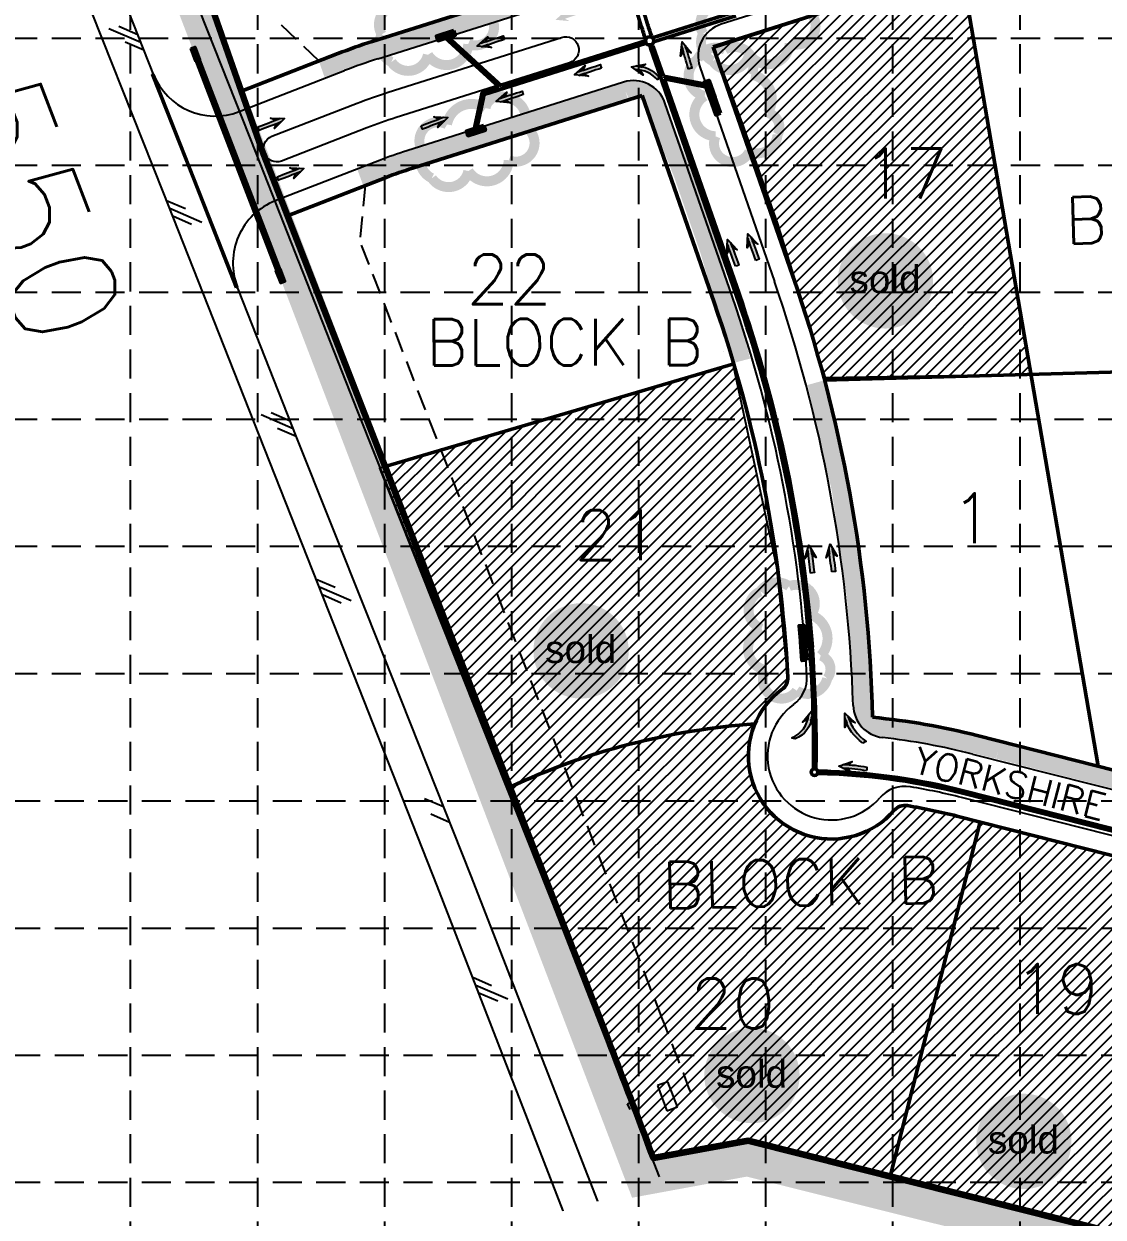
# Model space of a CAD drawing. Header units: feet. Extents: x 3975 to 8879, y 4296 to 7363.
# Drawn here: x 5063 to 5712, y 4661 to 5379 of the extents above; entities that cross this region are included whole.
import ezdxf
from ezdxf.enums import TextEntityAlignment as Align

# ---------------------------------------------------------------- set-up
doc = ezdxf.new("R2010")
doc.units = ezdxf.units.FT
doc.header["$LTSCALE"] = 100
doc.header["$MEASUREMENT"] = 0
for name, pattern in [('BORDER2', [0.875, 0.25, -0.125, 0.25, -0.125, 0, -0.125]), ('DASHED', [0.75, 0.5, -0.25]), ('HIDDEN', [0.375, 0.25, -0.125]), ('HIDDEN2', [0.1875, 0.125, -0.0625]), ('PHANTOM', [2.5, 1.25, -0.25, 0.25, -0.25, 0.25, -0.25]), ('PHANTOM2', [1.25, 0.625, -0.125, 0.125, -0.125, 0.125, -0.125])]:
    doc.linetypes.add(name, pattern=pattern)
for name, color, linetype in [('BASE', 7, 'Continuous'), ('E-Paving-BOC', 7, 'Continuous'), ('E-Storm-Flow Arrows-Phase 2', 7, 'Continuous'), ('E-Survey-Utilities-Electric', 7, 'DASHED'), ('E-Survey-Utilities-Telephone', 7, 'DASHED'), ('EROSION BLANKET', 84, 'Continuous'), ('grid', 254, 'HIDDEN'), ('LIMITS OF DISTURBANCE', 1, 'DASHED'), ('P-Paving-BOC', 7, 'Continuous'), ('P-Storm-Drainage Area-Paving Flow Arrows', 7, 'Continuous'), ('P-Survey-Block No', 7, 'Continuous'), ('P-Survey-Easement Landscape', 7, 'HIDDEN2'), ('P-Survey-Lot No', 150, 'Continuous'), ('SILT FENCE', 200, 'Continuous'), ('SODDED LOT', 2, 'Continuous'), ('street_names', 150, 'Continuous')]:
    doc.layers.add(name, color=color, linetype=linetype)
for name, color, linetype, lineweight in [('P-Storm-Headwalls', 7, 'Continuous', 40), ('P-Storm-Inlet', 7, 'Continuous', 50), ('P-Storm-MH', 7, 'Continuous', 50), ('P-Storm-Pipe', 7, 'Continuous', 50), ('P-Survey-Boundary', 150, 'PHANTOM', 90), ('P-Survey-Lot Lines', 150, 'BORDER2', 50), ('P-Survey-ROW', 150, 'PHANTOM2', 50)]:
    doc.layers.add(name, color=color, linetype=linetype, lineweight=lineweight)
doc.styles.add('L100', font='simplex', dxfattribs={"height": 4})
doc.styles.add('L140', font='simplex', dxfattribs={"height": 5.600000000000001})
doc.styles.add('ryland', font='ARIAL.TTF', dxfattribs={"height": 25})
pattern_1 = [(45, (0, 0), (-3.535533905932737, 3.535533905932738), [])]

# ---------------------------------------------------------------- blocks, each defined once
blk = doc.blocks.new('Sold')
h = blk.add_hatch(color=7)
h.paths.add_polyline_path([(38.78496247210744, 18.77409050585028, 1), (0.5207856342430404, 18.77409050585028, 1)])
h.paths.add_polyline_path([(2.416219880599712, 10.89449421479345), (36.58703529336928, 10.89449421479345), (36.58703529336928, 27.85845966292506), (2.416219880599712, 27.85845966292506)], flags=24)
at = {"layer": 'BASE', "color": 7, "style": 'ryland'}
blk.add_text('sold', height=11.12714691139804, dxfattribs=at).set_placement((19.50162758698563, 13.90398517682713), align=Align.CENTER)

msp = doc.modelspace()

# ---------------------------------------------------------------- hatches: boundary and pattern name
at = {"layer": 'P-Storm-Drainage Area-Paving Flow Arrows'}
h = msp.add_hatch(color=256, dxfattribs=at)
edge = h.paths.add_edge_path()
edge.add_arc((9369.903448529716, -6845.29747291775), 12859.45816224301, 107.9865031860047, 108.0494553423606)
edge.add_arc((-4918.540226067945, 37327.09907694514), 33566.44135350219, 287.8770945100087, 287.8822023860647)
edge.add_line((5388.405228445891, 5382.258170536186), (5391.238925920094, 5380.810704258613))
edge.add_line((5391.238925920094, 5380.810704258613), (5382.707215957021, 5381.595672478347))
edge.add_line((5382.707215957021, 5381.595672478347), (5389.15957912515, 5387.232449886275))
edge.add_line((5389.15957912515, 5387.232449886275), (5387.712112847581, 5384.398752412071))
edge.add_arc((-4919.23334168666, 37329.23965884143), 33566.44135352787, 287.87709451003116, 287.8822023860872, ccw=False)
edge.add_arc((2973.406867514685, 12820.10498658499), 7817.83329196739, 287.9662046445575, 288.0697538838547)
edge.add_line((5398.300295206724, 5387.850332354576), (5398.646853005876, 5386.780041416628))
edge.add_line((5398.646853005876, 5386.780041416628), (5398.993410805032, 5385.709750478685))
h = msp.add_hatch(color=256, dxfattribs=at)
edge = h.paths.add_edge_path()
edge.add_arc((9322.80828632829, -6861.251504555955), 12859.45816224301, 107.9865031860047, 108.0494553423606)
edge.add_arc((-4965.63538826937, 37311.14504530693), 33566.44135350219, 287.8770945100087, 287.8822023860647)
edge.add_line((5341.310066244466, 5366.304138897982), (5344.143763718668, 5364.856672620408))
edge.add_line((5344.143763718668, 5364.856672620408), (5335.612053755595, 5365.641640840143))
edge.add_line((5335.612053755595, 5365.641640840143), (5342.064416923725, 5371.278418248071))
edge.add_line((5342.064416923725, 5371.278418248071), (5340.616950646156, 5368.444720773867))
edge.add_arc((-4966.328503888085, 37313.28562720322), 33566.44135352787, 287.87709451003116, 287.8822023860872, ccw=False)
edge.add_arc((2926.311705313259, 12804.15095494678), 7817.83329196739, 287.9662046445575, 288.0697538838547)
edge.add_line((5351.205133005298, 5371.896300716371), (5351.551690804451, 5370.826009778423))
edge.add_line((5351.551690804451, 5370.826009778423), (5351.898248603607, 5369.755718840481))
h = msp.add_hatch(color=256, dxfattribs=at)
edge = h.paths.add_edge_path()
edge.add_arc((-6859.206862597243, 1672.894114310592), 12859.45816224482, 16.62435784493655, 16.68731000129255)
edge.add_arc((37640.36750527621, 14907.24792102385), 33566.44135352922, 196.5149491689378, 196.5200570449938)
edge.add_line((5459.54034871433, 5362.597657163697), (5458.025929716707, 5359.799169161287))
edge.add_line((5458.025929716707, 5359.799169161287), (5459.01348920835, 5368.309808164935))
edge.add_line((5459.01348920835, 5368.309808164935), (5464.495290216759, 5361.725272668473))
edge.add_line((5464.495290216759, 5361.725272668473), (5461.696802214346, 5363.239691666091))
edge.add_arc((37642.52395875582, 14907.88995555685), 33566.44135351836, 196.5149491689978, 196.5200570450538, ccw=False)
edge.add_arc((12952.69390299828, 7600.103445809365), 7817.833291966969, 196.6040593034931, 196.7076085427904)
edge.add_line((5464.895707887119, 5352.572451523174), (5463.817481137105, 5352.251434271979))
edge.add_line((5463.817481137105, 5352.251434271979), (5462.739254387099, 5351.930417020783))
h = msp.add_hatch(color=256, dxfattribs=at)
edge = h.paths.add_edge_path()
edge.add_arc((9381.34126264447, -6878.51639936187), 12859.45816224301, 107.9865031860047, 108.0494553423606)
edge.add_arc((-4907.102411953191, 37293.88015050102), 33566.44135350219, 287.8770945100087, 287.8822023860647)
edge.add_line((5399.843042560645, 5349.039244092067), (5402.676740034847, 5347.591777814493))
edge.add_line((5402.676740034847, 5347.591777814493), (5394.145030071774, 5348.376746034228))
edge.add_line((5394.145030071774, 5348.376746034228), (5400.597393239904, 5354.013523442156))
edge.add_line((5400.597393239904, 5354.013523442156), (5399.149926962335, 5351.179825967952))
edge.add_arc((-4907.795527571906, 37296.02073239731), 33566.44135352787, 287.87709451003116, 287.8822023860872, ccw=False)
edge.add_arc((2984.844681629438, 12786.88606014087), 7817.833291967391, 287.9662046445575, 288.0697538838547)
edge.add_line((5409.738109321477, 5354.631405910456), (5410.08466712063, 5353.561114972508))
edge.add_line((5410.08466712063, 5353.561114972508), (5410.431224919786, 5352.490824034566))
h = msp.add_hatch(color=256, dxfattribs=at)
edge = h.paths.add_edge_path()
edge.add_arc((5430.749847342614, 5334.253531068931), 17.36245896536773, 38.99721110182058, 89.56613248424192)
edge.add_arc((12598.01904097751, 38143.96402132843), 33566.44135349883, 257.6712321197031, 257.6763399957591)
edge.add_line((5433.804763776434, 5350.976677565054), (5435.525478835582, 5348.300086508272))
edge.add_line((5435.525478835582, 5348.300086508272), (5428.547100130942, 5353.270849091074))
edge.add_line((5428.547100130942, 5353.270849091074), (5436.959292832031, 5354.896045682165))
edge.add_line((5436.959292832031, 5354.896045682165), (5434.282701775252, 5353.175330623014))
edge.add_arc((12598.49697894572, 38146.162674417), 33566.4413535222, 257.6712321197653, 257.6763399958214, ccw=False)
edge.add_arc((5431.20483786789, 5336.404541806125), 17.41028833661042, 39.071539899233926, 89.4918036868932, ccw=False)
edge.add_line((5444.721482046123, 5347.378076793673), (5444.48251304671, 5346.278750264691))
edge.add_line((5444.48251304671, 5346.278750264691), (5444.243544047302, 5345.17942373571))
h = msp.add_hatch(color=256, dxfattribs=at)
edge = h.paths.add_edge_path()
edge.add_arc((9334.246100443044, -6894.470431000074), 12859.45816224301, 107.9865031860047, 108.0494553423606)
edge.add_arc((-4954.197574154617, 37277.92611886282), 33566.44135350219, 287.8770945100087, 287.8822023860647)
edge.add_line((5352.747880359219, 5333.085212453862), (5355.581577833422, 5331.637746176289))
edge.add_line((5355.581577833422, 5331.637746176289), (5347.049867870349, 5332.422714396023))
edge.add_line((5347.049867870349, 5332.422714396023), (5353.502231038478, 5338.059491803951))
edge.add_line((5353.502231038478, 5338.059491803951), (5352.054764760909, 5335.225794329747))
edge.add_arc((-4954.890689773331, 37280.0667007591), 33566.44135352787, 287.87709451003116, 287.8822023860872, ccw=False)
edge.add_arc((2937.749519428013, 12770.93202850267), 7817.833291967391, 287.9662046445575, 288.0697538838547)
edge.add_line((5362.642947120052, 5338.677374272252), (5362.989504919205, 5337.607083334304))
edge.add_line((5362.989504919205, 5337.607083334304), (5363.33606271836, 5336.536792396361))
h = msp.add_hatch(color=256, dxfattribs=at)
edge = h.paths.add_edge_path()
edge.add_arc((594.5543578329571, 17322.23145974435), 12859.45816224478, 291.0029567633056, 291.0659089196616)
edge.add_arc((17187.67296420682, -26037.0657499149), 33566.4413535033, 110.8935480873014, 110.8986559633574)
edge.add_line((5213.983424610026, 5321.134835379001), (5211.077483698248, 5322.431179244365))
edge.add_line((5211.077483698248, 5322.431179244365), (5219.638679843052, 5322.096260492729))
edge.add_line((5219.638679843052, 5322.096260492729), (5213.491879267869, 5316.127752078653))
edge.add_line((5213.491879267869, 5316.127752078653), (5214.788223133229, 5319.033692990432))
edge.add_arc((17188.47776277083, -26039.16689231367), 33566.44135352739, 110.89354808736019, 110.89865596341619, ccw=False)
edge.add_arc((8017.035521100727, -1979.322772653328), 7817.833291968051, 110.9826582218668, 111.086207461164)
edge.add_line((5204.396342636735, 5315.02971627764), (5203.993943375136, 5316.080287471927))
edge.add_line((5203.993943375136, 5316.080287471927), (5203.591544113534, 5317.130858666213))
h = msp.add_hatch(color=256, dxfattribs=at)
edge = h.paths.add_edge_path()
edge.add_arc((692.8912604017696, 17322.96037411451), 12859.458162244, 291.0029567633069, 291.0659089196629)
edge.add_arc((17286.00986677563, -26036.33683555411), 33566.44135351283, 110.8935480872952, 110.8986559633512)
edge.add_line((5312.320327178837, 5321.863749749992), (5309.414386267061, 5323.160093615356))
edge.add_line((5309.414386267061, 5323.160093615356), (5317.975582411863, 5322.82517486372))
edge.add_line((5317.975582411863, 5322.82517486372), (5311.828781836679, 5316.856666449644))
edge.add_line((5311.828781836679, 5316.856666449644), (5313.125125702039, 5319.762607361424))
edge.add_arc((17286.81466533964, -26038.43797794268), 33566.44135352739, 110.89354808736019, 110.89865596341619, ccw=False)
edge.add_arc((8115.372423669539, -1978.593858281834), 7817.83329196758, 110.9826582218681, 111.0862074611654)
edge.add_line((5302.733245205547, 5315.758630648631), (5302.330845943947, 5316.809201842921))
edge.add_line((5302.330845943947, 5316.809201842921), (5301.928446682346, 5317.859773037205))
h = msp.add_hatch(color=256, dxfattribs=at)
edge = h.paths.add_edge_path()
edge.add_arc((606.1576688250834, 17292.21718348422), 12859.458162244, 291.0029567633069, 291.0659089196629)
edge.add_arc((17199.27627519894, -26067.08002618441), 33566.44135351283, 110.8935480872952, 110.8986559633512)
edge.add_line((5225.586735602151, 5291.120559119694), (5222.680794690375, 5292.416902985058))
edge.add_line((5222.680794690375, 5292.416902985058), (5231.241990835177, 5292.081984233422))
edge.add_line((5231.241990835177, 5292.081984233422), (5225.095190259993, 5286.113475819346))
edge.add_line((5225.095190259993, 5286.113475819346), (5226.391534125353, 5289.019416731126))
edge.add_arc((17200.08107376295, -26069.18116857298), 33566.44135352739, 110.89354808736019, 110.89865596341619, ccw=False)
edge.add_arc((8028.638832092853, -2009.337048912133), 7817.833291967581, 110.9826582218681, 111.0862074611654)
edge.add_line((5215.999653628861, 5285.015440018333), (5215.597254367261, 5286.066011212622))
edge.add_line((5215.597254367261, 5286.066011212622), (5215.19485510566, 5287.116582406907))
h = msp.add_hatch(color=256, dxfattribs=at)
edge = h.paths.add_edge_path()
edge.add_arc((-6576.179358792506, 826.260302388187), 12859.45816224368, 20.0580103026884, 20.12096245904439)
edge.add_arc((37050.86950830088, 16702.05466830984), 33566.44135350471, 199.9486016266878, 199.9537095027438)
edge.add_line((5499.467295467679, 5247.142903381444), (5498.123204055464, 5244.258736556238))
edge.add_line((5498.123204055464, 5244.258736556238), (5498.599265760798, 5252.813245031462))
edge.add_line((5498.599265760798, 5252.813245031462), (5504.465591411596, 5246.568849675726))
edge.add_line((5504.465591411596, 5246.568849675726), (5501.581424586387, 5247.912941087936))
edge.add_arc((37052.98363743998, 16702.82470603674), 33566.44135353084, 199.9486016267086, 199.9537095027646, ccw=False)
edge.add_arc((12845.15909959436, 7929.416987268455), 7817.833291967266, 200.0377117612382, 200.1412610005355)
edge.add_line((5505.413477209442, 5237.456441555871), (5504.356412650083, 5237.071422702626))
edge.add_line((5504.356412650083, 5237.071422702626), (5503.29934809073, 5236.68640384938))
h = msp.add_hatch(color=256, dxfattribs=at)
edge = h.paths.add_edge_path()
edge.add_arc((-6588.451038702689, 822.7516758931065), 12859.45816224368, 20.0580103026884, 20.12096245904439)
edge.add_arc((37038.59782839069, 16698.54604181476), 33566.4413535047, 199.9486016266878, 199.9537095027438)
edge.add_line((5487.195615557495, 5243.634276886363), (5485.851524145281, 5240.750110061157))
edge.add_line((5485.851524145281, 5240.750110061157), (5486.327585850614, 5249.304618536382))
edge.add_line((5486.327585850614, 5249.304618536382), (5492.193911501412, 5243.060223180645))
edge.add_line((5492.193911501412, 5243.060223180645), (5489.309744676203, 5244.404314592855))
edge.add_arc((37040.7119575298, 16699.31607954166), 33566.44135353084, 199.9486016267086, 199.9537095027646, ccw=False)
edge.add_arc((12832.88741968418, 7925.908360773375), 7817.833291967266, 200.0377117612382, 200.1412610005355)
edge.add_line((5493.141797299259, 5233.94781506079), (5492.0847327399, 5233.562796207546))
edge.add_line((5492.0847327399, 5233.562796207546), (5491.027668180546, 5233.177777354299))
h = msp.add_hatch(color=256, dxfattribs=at)
edge = h.paths.add_edge_path()
edge.add_arc((-7211.989192241314, 3361.595054440516), 12859.45816224317, 7.537549420685258, 7.600501577041254)
edge.add_arc((38819.23524895058, 9402.010275753342), 33566.44135351023, 187.4281407446982, 187.4332486207542)
edge.add_line((5534.877688922867, 5059.484863637998), (5532.940308351827, 5056.960669405582))
edge.add_line((5532.940308351827, 5056.960669405582), (5535.25956554701, 5065.208535557658))
edge.add_line((5535.25956554701, 5065.208535557658), (5539.632670557013, 5057.84088989765))
edge.add_line((5539.632670557013, 5057.84088989765), (5537.108476324592, 5059.778270468685))
edge.add_arc((38821.46603637271, 9402.303682594233), 33566.44135353178, 187.4281407447109, 187.4332486207669, ccw=False)
edge.add_arc((13287.36453236216, 6085.511220319242), 7817.833291967152, 187.5172508792305, 187.6208001185277)
edge.add_line((5538.582551389322, 5048.739696626314), (5537.467157688456, 5048.592993210973))
edge.add_line((5537.467157688456, 5048.592993210973), (5536.351763987594, 5048.44628979563))
h = msp.add_hatch(color=256, dxfattribs=at)
edge = h.paths.add_edge_path()
edge.add_arc((-7199.248720440254, 3362.359885118886), 12859.45816224388, 7.537549420681112, 7.600501577037111)
edge.add_arc((38831.97572075247, 9402.775106420682), 33566.4413535089, 187.4281407446809, 187.4332486207369)
edge.add_line((5547.618160724754, 5060.249694315541), (5545.680780153714, 5057.725500083125))
edge.add_line((5545.680780153714, 5057.725500083125), (5548.000037348897, 5065.973366235201))
edge.add_line((5548.000037348897, 5065.973366235201), (5552.3731423589, 5058.605720575191))
edge.add_line((5552.3731423589, 5058.605720575191), (5549.848948126478, 5060.543101146228))
edge.add_arc((38834.2065081746, 9403.06851326157), 33566.44135353046, 187.4281407446936, 187.4332486207497, ccw=False)
edge.add_arc((13300.10500416455, 6086.276050996784), 7817.83329196765, 187.51725087923, 187.6208001185273)
edge.add_line((5551.323023191209, 5049.504527303856), (5550.207629490343, 5049.357823888516))
edge.add_line((5550.207629490343, 5049.357823888516), (5549.092235789481, 5049.211120473172))
h = msp.add_hatch(color=256, dxfattribs=at)
edge = h.paths.add_edge_path()
edge.add_arc((5518.952405102556, 4964.316322018593), 16.17132600119817, 291.5142268484778, 355.8590668286843)
edge.add_arc((37649.49307641691, -4802.636334872092), 33566.44135350802, 163.0858225475923, 163.0909304236483)
edge.add_line((5534.211030204166, 4960.28557563702), (5531.405443473727, 4958.784348439694))
edge.add_line((5531.405443473727, 4958.784348439694), (5536.918183102495, 4965.343003163444))
edge.add_line((5536.918183102495, 4965.343003163444), (5537.865664365376, 4956.827809140026))
edge.add_line((5537.865664365376, 4956.827809140026), (5536.364437168044, 4959.633395870464))
edge.add_arc((37651.64648340119, -4803.28851465905), 33566.44135353348, 163.0858225475691, 163.0909304236251, ccw=False)
edge.add_arc((5521.078158889105, 4963.684465454273), 16.20038483301416, 291.5788539444985, 355.7944397326938, ccw=False)
edge.add_line((5527.03635872446, 4948.619528565599), (5525.95965524252, 4948.94561844888))
edge.add_line((5525.95965524252, 4948.94561844888), (5524.88295176058, 4949.27170833216))
h = msp.add_hatch(color=256, dxfattribs=at)
edge = h.paths.add_edge_path()
edge.add_arc((5583.584351957503, 4969.01574134516), 27.81160308795576, 196.1073883000239, 235.3326259987486, ccw=False)
edge.add_arc((36398.02013760053, 18210.03953621344), 33566.44135352087, 203.2473866500719, 203.2524945261279)
edge.add_line((5558.045776063256, 4958.550317296186), (5556.86987495922, 4955.593586568925))
edge.add_line((5556.86987495922, 4955.593586568925), (5556.852896992049, 4964.16131449111))
edge.add_line((5556.852896992049, 4964.16131449111), (5563.068822706168, 4958.264831003765))
edge.add_line((5563.068822706168, 4958.264831003765), (5560.112091978903, 4959.440732107797))
edge.add_arc((36400.08645353658, 18210.92995102505), 33566.44135353962, 203.2473866500582, 203.2524945261142, ccw=False)
edge.add_arc((5585.574634050338, 4969.851480042982), 27.72340265592628, 196.0424217686102, 235.3975925301657)
edge.add_line((5569.831114411514, 4947.032000552762), (5568.797956453686, 4946.586793146957))
edge.add_line((5568.797956453686, 4946.586793146957), (5567.764798495866, 4946.141585741151))
h = msp.add_hatch(color=256, dxfattribs=at)
edge = h.paths.add_edge_path()
edge.add_arc((5555.146146505308, 4860.949494065027), 69.97531275122574, 77.70981173184573, 89.45159602073973)
edge.add_arc((7662.568133288549, 38431.18399114907), 33566.44135350596, 266.4015428018945, 266.4066506779505)
edge.add_line((5558.802433641679, 4930.733919256828), (5560.909475011715, 4928.349516466827))
edge.add_line((5560.909475011715, 4928.349516466827), (5553.25746879663, 4932.203482071793))
edge.add_line((5553.25746879663, 4932.203482071793), (5561.325517141661, 4935.086682706882))
edge.add_line((5561.325517141661, 4935.086682706882), (5558.941114351664, 4932.979641336841))
edge.add_arc((7662.706814008734, 38433.42971325969), 33566.44135353716, 266.4015428018804, 266.4066506779364, ccw=False)
edge.add_arc((5555.173998372629, 4862.210149709403), 70.96146728291394, 77.79168052853748, 89.36972722408262, ccw=False)
edge.add_line((5570.179986902033, 4931.566837542657), (5570.110646547039, 4930.443976502647))
edge.add_line((5570.110646547039, 4930.443976502647), (5570.041306192046, 4929.321115462639))
at = {"layer": 'SODDED LOT'}
h = msp.add_hatch(dxfattribs=at)
h.set_pattern_fill('ANSI31', color=256, scale=40, style=0)
h.set_pattern_definition(pattern_1)
h.paths.add_polyline_path([(5478.235577416801, 5364.654507561984), (5626.947164405066, 5412.598842405255), (5668.865065933811, 5168.038715198885), (5545.295199483016, 5166.036670853748), (5516.573562083011, 5258.797899330893), (5495.145016217222, 5319.845634876153)])
h = msp.add_hatch(dxfattribs=at)
h.set_pattern_fill('ANSI31', color=256, scale=40, style=0)
h.set_pattern_definition(pattern_1)
edge = h.paths.add_edge_path()
edge.add_line((5489.733562358457, 5174.264563642787), (5276.688881609665, 5111.684012784181))
edge.add_line((5276.688881609665, 5111.684012784181), (5441.651213273712, 4696.59770163961))
edge.add_line((5441.651213273712, 4696.59770163961), (5498.804720064227, 4706.797533434513))
edge.add_line((5498.804720064227, 4706.797533434513), (5734.431681309374, 4647.524334435597))
edge.add_line((5734.431681309374, 4647.524334435597), (5788.490233557086, 4860.541737050939))
edge.add_line((5788.490233557086, 4860.541737050939), (5641.922123584178, 4897.713838677047))
edge.add_line((5641.922123584178, 4897.713838677047), (5611.315623489141, 4905.009358752221))
edge.add_line((5611.315623489141, 4905.009358752221), (5594.420358649784, 4908.391520415841))
edge.add_line((5594.420358649784, 4908.391520415841), (5590.236040867285, 4908.135564321356))
edge.add_line((5590.236040867285, 4908.135564321356), (5587.588831918225, 4906.429216547032))
edge.add_line((5587.588831918225, 4906.429216547032), (5584.343849464442, 4902.675234301687))
edge.add_line((5584.343849464442, 4902.675234301687), (5579.220196353222, 4898.324037834879))
edge.add_arc((5548.980442396882, 4938.331053828222), 50.1498160318822, 127.353523735599, 307.08422235704006, ccw=False)
edge.add_arc((5513.373244898217, 4985.846340178779), 9.239323666158468, 304.0985945121157, 372.4383542432464)
edge.add_line((5522.395706060519, 4987.836389520578), (5516.068717517557, 5052.010673471576))
edge.add_line((5516.068717517557, 5052.010673471576), (5489.733562358457, 5174.264563642787))

# ---------------------------------------------------------------- linework, layer by layer
at = {"color": 30, "linetype": 'ByBlock'}
msp.add_lwpolyline([(5483.959719817542, 5181.758658060131), (5483.956113820046, 5181.763886997587)], dxfattribs=at)
at = {"layer": 'BASE', "color": 170, "const_width": 6}
for points in [[(5293.01834365407, 5388.603568716499, 0.5205670505517462), (5293.01834365407, 5388.603568716499, 0.7651954600696135), (5278.060899622347, 5372.830372107425, 0.4178788784126488), (5283.904661458511, 5356.243061698178, 0.6649002420699669), (5305.928352039975, 5360.57186759565, 0.744833174426672), (5330.185749013581, 5367.07166921877, 0.9756416855879776), (5339.398836092089, 5387.50396406176, 0.5205670505517462), (5329.175220264243, 5404.442199042539, 0.5205670505517462), (5316.221462335098, 5398.404129213804, 0.5402640007904789), (5293.01834365407, 5388.603568716499)], [(5486.562311969881, 5389.101449135635, 0.5205670505517462), (5486.562311969881, 5389.101449135635, 0.7651954600696135), (5471.604867938158, 5373.328252526561, 0.4178788784126488), (5477.448629774322, 5356.740942117314, 0.6649002420699669), (5499.472320355786, 5361.069748014786, 0.744833174426672), (5523.729717329392, 5367.569549637906, 0.9756416855879776), (5532.9428044079, 5388.001844480896, 0.5205670505517462), (5522.719188580054, 5404.940079461675, 0.5205670505517462), (5509.765430650909, 5398.90200963294, 0.5402640007904789), (5486.562311969881, 5389.101449135635)], [(5500.582421704185, 5348.654239236187, 0.5205670505517462), (5500.582421704185, 5348.654239236187, 0.7651954600696135), (5484.809225095111, 5363.61168326791, 0.4178788784126488), (5468.221914685864, 5357.767921431746, 0.6649002420699669), (5472.550720583336, 5335.744230850282, 0.744833174426672), (5479.050522206456, 5311.486833876676, 0.9756416855879776), (5499.482817049446, 5302.273746798168, 0.5205670505517462), (5516.421052030225, 5312.497362626014, 0.5205670505517462), (5510.38298220149, 5325.451120555159, 0.5402640007904789), (5500.582421704185, 5348.654239236187)], [(5317.37955468445, 5318.610808920407, 0.5205670505517462), (5317.37955468445, 5318.610808920407, 0.7651954600696135), (5302.422110652727, 5302.837612311333, 0.4178788784126488), (5308.265872488892, 5286.250301902086, 0.6649002420699669), (5330.289563070355, 5290.579107799557, 0.744833174426672), (5354.546960043961, 5297.078909422677, 0.9756416855879776), (5363.76004712247, 5317.511204265667, 0.5205670505517462), (5353.536431294623, 5334.449439246447, 0.5205670505517462), (5340.582673365479, 5328.411369417711, 0.5402640007904789), (5317.37955468445, 5318.610808920407)], [(5536.516748484992, 5023.279168405819, 0.5205670505517462), (5536.516748484992, 5023.279168405819, 0.7651954600696135), (5523.358393697349, 5040.581670031687, 0.4178788784126488), (5506.046463827932, 5037.485623648497, 0.6649002420699669), (5506.771787467029, 5015.052268728989, 0.744833174426672), (5509.280021977578, 4990.064722056394, 0.9756416855879776), (5527.96179807406, 4977.681229497834, 0.5205670505517462), (5546.325458477862, 4985.043437144551, 0.5205670505517462), (5542.452447457887, 4998.800541395908, 0.5402640007904789), (5536.516748484992, 5023.279168405819)]]:
    msp.add_lwpolyline(points, format="xyb", close=True, dxfattribs=at)
at = {"layer": 'E-Paving-BOC'}
for p, q in [((5113.856781865875, 5376.445782605334), (5133.084577603136, 5368.099846574961)), ((5119.897933305866, 5377.677811503591), (5131.249110949699, 5372.750767146771)), ((5123.568866612654, 5368.375970360188), (5134.920044256573, 5363.448926003151)), ((5159.965468346389, 5267.688725047069), (5148.60379230661, 5272.59151176149)), ((5169.694768259991, 5259.639676470269), (5150.449189256755, 5267.94452240304)), ((5163.656262246594, 5258.394746330383), (5152.2945862069, 5263.297533044589)), ((5211.620254207279, 5145.115063106884), (5222.969649552724, 5140.183914631256)), ((5205.578657676295, 5143.885218692393), (5224.803434372678, 5135.532330682183)), ((5215.287823847099, 5135.811895208954), (5226.637219192631, 5130.88074673311)), ((5250.069986942448, 5039.759527623752), (5238.718792568794, 5044.686533437785)), ((5259.782099090256, 5031.689748356081), (5240.554275014442, 5040.035619098338)), ((5253.740951833659, 5030.457698945072), (5242.389757460091, 5035.38470475889)), ((5303.940554712872, 4912.76679025278), (5315.299890234579, 4907.858583197123)), ((5307.626913836254, 4903.471051636971), (5318.986249358048, 4898.562844581096)), ((5344.246092895538, 4799.943396872405), (5332.897639015033, 4804.876711632488)), ((5353.95371785242, 4791.868220249132), (5334.730535906625, 4800.224777735069)), ((5347.911886678637, 4790.639529077784), (5336.563432798217, 4795.572843837649))]:
    msp.add_line(p, q, dxfattribs=at)
at = {"layer": 'E-Paving-BOC', "flags": 128}
msp.add_lwpolyline([(5445.421015745352, 4684.892157023244), (5368.947693265804, 4881.08342729401, 0.001466925181896147), (5368.861812116079, 4881.301858175445), (5306.327903189094, 5038.99101773749, 0.0004447221114000862), (5306.301613886387, 5039.057138695767), (5263.79163146846, 5145.698806043833), (5202.618383328324, 5300.871046573441), (5147.569315473367, 5440.360835037133, 0.001336736841476401), (5147.49027087103, 5440.559569888581), (5074.437164078783, 5622.810195897171), (5008.364394180998, 5788.890518436162), (4948.852258218983, 5939.371492158684), (4886.920619304085, 6096.236880618497)], format="xyb", dxfattribs=at)
for points in [[(5408.152180132387, 4670.365151411149), (5408.152180132387, 4670.365151411149), (5331.67885765284, 4866.556421681915), (5269.144948725856, 5024.24558124396), (5226.606828899115, 5130.957834840715), (5165.405711736606, 5286.200768014158), (5110.361950899754, 5425.677101809978), (5037.289574810996, 5607.975800262112), (4971.18260503859, 5774.142087506634), (4911.655491041492, 5924.660934332975), (4849.715309490058, 6081.547941867103)], [(5387.378350806631, 4664.481386622153), (5387.378350806631, 4664.481386622153), (5311.483975151037, 4860.162060880992), (5249.529504760601, 5017.403912415585), (5207.459863347654, 5123.485629723594), (5146.432500779048, 5278.122377321973), (5091.271936279722, 5417.025043338823), (5018.316563584486, 5600.146371970682), (4952.183739515023, 5766.927733369952), (4892.205006334774, 5918.334594875196), (4830.579630243037, 6075.386679817872)]]:
    msp.add_lwpolyline(points, dxfattribs=at)
at = {"layer": 'E-Storm-Flow Arrows-Phase 2', "elevation": 57036.42817382812}
for points in [[(5468.472830836397, 4888.426589069428, 0, 10.00000022769335, 0), (5498.229443649043, 4892.240248585324, 0, 0, 0), (5540.971786059745, 4897.718181906987, 0, 0, 0)], [(5619.00008587707, 4894.329766357941, 0, 10.00000022769335, 0), (5647.936144414119, 4886.411147707867, 0, 0, 0), (5689.499844214021, 4875.036858843328, 0, 0, 0)], [(5526.681761529277, 4815.124513911838, 0, 10.00000022769335, 0), (5533.497704652029, 4785.9090569698, 0, 0, 0), (5543.288112472937, 4743.944029828966, 0, 0, 0)], [(5390.248374975099, 4773.853469072299, 0, 10.00000022769335, 0), (5397.064318097851, 4744.638012130261, 0, 0, 0), (5406.85472591876, 4702.672984989427, 0, 0, 0)], [(5679.282978298505, 4777.747947667238, 0, 10.00000022769335, 0), (5672.656248033326, 4748.488992611096, 0, 0, 0), (5663.137625203469, 4706.461484861368, 0, 0, 0)]]:
    msp.add_lwpolyline(points, format="xyseb", dxfattribs=at)
at = {"layer": 'E-Survey-Utilities-Electric', "flags": 128}
msp.add_lwpolyline([(5449.704458481507, 4724.670922316941), (5456.215971782689, 4727.026536751206), (5450.296098696388, 4742.190555145979), (5444.038333221243, 4739.924598281745), (5449.768783298592, 4724.647585367231)], dxfattribs=at)
at = {"layer": 'E-Survey-Utilities-Telephone', "flags": 128}
msp.add_lwpolyline([(5427.722912303786, 4725.453116524296), (5426.095137116376, 4728.838809972132), (5428.154907639226, 4729.899224052962), (5429.923412680879, 4726.467027552137)], dxfattribs=at)
at = {"layer": 'EROSION BLANKET', "color": 84, "linetype": 'ByBlock', "const_width": 11}
for points in [[(5241.827532813621, 5352.275447396611), (5265.16804689705, 5360.508432667204), (5404.867794268202, 5404.417684659245, 0.4039993023692601), (5415.50831271813, 5423.971019456058, -0.07563872211332907), (5403.171718225601, 5527.549539339717, -0.07563872211332907)], [(5494.624967915209, 5176.226009869531, 0.002642893373404302), (5488.598429141881, 5198.326723078746, 0.0309792400815437), (5442.352284063547, 5331.843290199453, 0.419917841594677), (5424.742883468482, 5338.882916078821), (5292.99435844222, 5296.686317751522), (5265.221219481684, 5286.58295088657)], [(5539.801770334972, 5163.207637526112, -0.06428810026357694), (5567.295968573881, 4967.204308995945, 0.3838895274043688), (5578.46957685266, 4955.066208401518, -0.04457695978273127), (5649.397758273704, 4941.957056084063), (5843.187823482798, 4892.848995022181)]]:
    msp.add_lwpolyline(points, format="xyb", dxfattribs=at)
at = {"layer": 'grid', "color": 253, "linetype": 'HIDDEN', "ltscale": 0.7}
for p, q in [((5126.719592283423, 7283.096206917875), (5126.719592283423, 4605.258333728414)), ((5203.21959228344, 7283.096206917875), (5203.219592283439, 4605.258333728414)), ((5279.719592283455, 7283.096206917875), (5279.719592283454, 4605.258333728414)), ((5356.219592283471, 7283.096206917875), (5356.219592283471, 4605.258333728414)), ((5432.719592283486, 7283.096206917875), (5432.719592283486, 4605.258333728414)), ((5509.219592283502, 7283.096206917875), (5509.219592283502, 4605.258333728414)), ((5585.719592283518, 7283.096206917875), (5585.719592283518, 4605.258333728414)), ((5662.219592283534, 7283.096206917875), (5662.219592283533, 4605.258333728414)), ((4055.719592283204, 5370.596206917482), (8798.719592284177, 5370.596206917482)), ((4055.719592283204, 5294.096206917466), (8798.719592284177, 5294.096206917466)), ((4055.719592283204, 5217.59620691745), (8798.719592284177, 5217.59620691745)), ((4055.719592283204, 5141.096206917435), (8798.719592284177, 5141.096206917435)), ((4055.719592283204, 5064.596206917419), (8798.719592284177, 5064.596206917419)), ((4055.719592283204, 4988.096206917404), (8798.719592284177, 4988.096206917404)), ((4057.434802195297, 4911.258333728478), (8800.43480219627, 4911.258333728478)), ((4057.434802195297, 4834.758333728461), (8800.43480219627, 4834.758333728461)), ((4057.434802195297, 4758.258333728446), (8800.43480219627, 4758.258333728446)), ((4057.434802195297, 4681.75833372843), (8800.43480219627, 4681.75833372843))]:
    msp.add_line(p, q, dxfattribs=at)
at = {"layer": 'LIMITS OF DISTURBANCE', "ltscale": 1.2, "const_width": 20}
msp.add_lwpolyline([(7331.567630040239, 5639.5620655325), (7113.695589678979, 5274.182013418544), (6927.061499817732, 5154.706853332005), (6918.287787895968, 5167.287278027874), (6825.198646738454, 5549.668953406945), (6790.894945482736, 5517.638693272263, -0.093418098452288), (6611.183803569196, 5426.543468707558, -0.1287386968742806), (6370.651054710315, 5432.171591735918), (6428.605280850772, 5199.500259098077), (6173.989098830554, 5246.931621970256), (5999.072936301336, 5241.931195901034), (5991.073903871611, 4851.105512068629), (5958.958972185877, 4857.141259755957), (5891.519555677964, 4597.089300677872), (5498.203310712035, 4695.312543252028), (5435.20373437552, 4683.71992147711), (4816.248620462908, 6301.573830089794)], format="xyb", dxfattribs=at)
at = {"layer": 'P-Paving-BOC'}
for p, q in [((5774.973015978453, 5471.452588414132), (5482.529939243252, 5378.916178948988)), ((5275.706964948076, 5358.049051224993), (5407.262447773868, 5399.676543870937)), ((5469.670952896535, 5353.285373481438), (5514.583358357515, 5223.990729100829)), ((5139.707728467705, 5348.593227623696), (5140.637912582046, 5348.960320954375)), ((5164.475394946813, 5285.834011050175), (5139.707728467705, 5348.593227623696)), ((5192.352157179502, 5326.355869842467), (5255.673833375805, 5350.990926106754)), ((5423.714781811611, 5344.048109947538), (5293.204556448496, 5302.751363283413)), ((5489.078296263391, 5215.131168864856), (5448.64107264138, 5331.542578903655)), ((5276.703101566775, 5296.937527699695), (5213.981978507909, 5272.536114339689)), ((5190.341933706378, 5220.220873018451), (5164.475394946813, 5285.834011050175)), ((5191.272250496171, 5220.587629982433), (5190.341933706378, 5220.220873018451)), ((5633.85329186497, 4939.490434073188), (5948.326993860368, 4859.695678314589)), ((5941.686436245987, 4833.525026917077), (5627.212734250591, 4913.319782675682))]:
    msp.add_line(p, q, dxfattribs=at)
msp.add_lwpolyline([(5391.20187142221, 5355.78643752822), (5286.869221594896, 5322.772939951917, 0.01614412959778727), (5269.089056187286, 5316.508585743631), (5217.780356564997, 5296.54713213138, -0.9999999999999999), (5211.979179133006, 5311.458414450568), (5263.287878755295, 5331.419868062819, -0.01614412959778769), (5282.042299801677, 5338.02747455649), (5386.374949628991, 5371.040972132793, -0.9999999999999999)], format="xyb", close=True, dxfattribs=at)
at = {"layer": 'P-Paving-BOC', "linetype": 'ByBlock'}
msp.add_lwpolyline([(5191.272250496171, 5220.587629982433), (5165.405711736606, 5286.200768014157), (5140.637912582046, 5348.960320954375)], dxfattribs=at)
at = {"layer": 'P-Paving-BOC'}
for centre, radius, start, end in [((5488.563591484775, 5359.848010693271), 20.00000000000025, 107.5586927675774, 199.1554261959033), ((5374.960544321137, 5044.377683418468), 328.9999999999718, 107.5586927675784, 111.2583333333347), ((5177.849213599522, 5363.63407564044), 40.00000000000017, 201.5211015737814, 291.2583333333328), ((5429.748434053139, 5324.979941691822), 20.00000000000059, 19.15542619590816, 107.5586927675906), ((5374.960544321161, 5044.377683418425), 271.0000000000205, 107.5586927675806, 111.2583333333366), ((5228.484922087889, 5235.257908541718), 39.99999999999958, 111.2583333333333, 201.5157493361513), ((4698.893687310232, 4940.64886747997), 863.4999999999992, 1.85998682136737, 19.15542619590344), ((4698.893687310229, 4940.648867479975), 836.5000000000014, 3.143288716740482, 19.15542619590311), ((5514.165285215568, 4985.42019367072), 19.99999999999995, 306.4124922339178, 3.143288716741442), ((5548.890555508713, 4938.341476578301), 38.49999999999967, 126.4124922339166, 319.15469537083), ((5581.928194596421, 4969.324797139446), 19.99999999999992, 181.8599868213674, 263.4068443952033), ((5532.154381733582, 4538.691754337233), 413.4999999999973, 75.76221954454527, 83.40684439519589), ((5593.144527261502, 4900.081367010984), 19.99999999999856, 80.42070636545931, 139.1546953708334), ((5532.154381733632, 4538.691754337221), 386.5000000000026, 75.76221954455247, 80.4207063654601)]:
    msp.add_arc(centre, radius, start, end, dxfattribs=at)
at = {"layer": 'P-Storm-Drainage Area-Paving Flow Arrows', "elevation": 471.7338899777806}
for points in [[(5351.898248603607, 5369.755718840481, 0.0002746806068187717), (5338.462166523887, 5365.385409333246, 2.228731374401946e-05), (5341.310066244466, 5366.304138897982), (5344.143763718668, 5364.856672620408), (5335.612053755595, 5365.641640840143), (5342.064416923725, 5371.278418248071), (5340.616950646156, 5368.444720773867, -2.228731374401946e-05), (5337.769050925575, 5367.525991209129, 0.0004518188216629681), (5351.205133005298, 5371.896300716371), (5351.551690804451, 5370.826009778423), (5351.898248603607, 5369.755718840481)], [(5462.739254387099, 5351.930417020783, 0.0002746806068187717), (5458.689578135572, 5365.466591853426, 2.228731374401946e-05), (5459.54034871433, 5362.597657163697), (5458.025929716707, 5359.799169161287), (5459.01348920835, 5368.309808164935), (5464.495290216759, 5361.725272668473), (5461.696802214346, 5363.239691666091, -2.228731374401946e-05), (5460.846031635585, 5366.108626355817, 0.0004518188216629681), (5464.895707887119, 5352.572451523174), (5463.817481137105, 5352.251434271979), (5462.739254387099, 5351.930417020783)], [(5410.431224919786, 5352.490824034566, 0.0002746806068187717), (5396.995142840066, 5348.120514527331, 2.228731374401946e-05), (5399.843042560645, 5349.039244092067), (5402.676740034847, 5347.591777814493), (5394.145030071774, 5348.376746034228), (5400.597393239904, 5354.013523442156), (5399.149926962335, 5351.179825967952, -2.228731374401946e-05), (5396.302027241754, 5350.261096403214, 0.0004518188216629681), (5409.738109321477, 5354.631405910456), (5410.08466712063, 5353.561114972508), (5410.431224919786, 5352.490824034566)], [(5444.243544047302, 5345.17942373571, 0.2243004955925304), (5430.881321859772, 5351.615492242007, 2.228731374401946e-05), (5433.804763776434, 5350.976677565054), (5435.525478835582, 5348.300086508272), (5428.547100130942, 5353.270849091074), (5436.959292832031, 5354.896045682165), (5434.282701775252, 5353.175330623014, -2.228731374401946e-05), (5431.359259858587, 5353.814145299964, -0.2236193198830526), (5444.721482046123, 5347.378076793673), (5444.48251304671, 5346.278750264691), (5444.243544047302, 5345.17942373571)], [(5363.33606271836, 5336.536792396361, 0.0002746806068187717), (5349.899980638641, 5332.166482889126, 2.228731374401946e-05), (5352.747880359219, 5333.085212453862), (5355.581577833422, 5331.637746176289), (5347.049867870349, 5332.422714396023), (5353.502231038478, 5338.059491803951), (5352.054764760909, 5335.225794329747, -2.228731374401946e-05), (5349.206865040329, 5334.307064765009, 0.0004518188216629681), (5362.642947120052, 5338.677374272252), (5362.989504919205, 5337.607083334304), (5363.33606271836, 5336.536792396361)], [(5203.591544113534, 5317.130858666213, 0.0002746806068187717), (5216.779032406415, 5322.202156268125, 2.228731374401946e-05), (5213.983424610026, 5321.134835379001), (5211.077483698248, 5322.431179244365), (5219.638679843052, 5322.096260492729), (5213.491879267869, 5316.127752078653), (5214.788223133229, 5319.033692990432, -2.228731374401946e-05), (5217.583830929619, 5320.10101387956, 0.0004518188216629681), (5204.396342636735, 5315.02971627764), (5203.993943375136, 5316.080287471927), (5203.591544113534, 5317.130858666213)], [(5301.928446682346, 5317.859773037205, 0.0002746806068187717), (5315.115934975227, 5322.931070639116, 2.228731374401946e-05), (5312.320327178837, 5321.863749749992), (5309.414386267061, 5323.160093615356), (5317.975582411863, 5322.82517486372), (5311.828781836679, 5316.856666449644), (5313.125125702039, 5319.762607361424, -2.228731374401946e-05), (5315.920733498429, 5320.829928250551, 0.0004518188216629681), (5302.733245205547, 5315.758630648631), (5302.330845943947, 5316.809201842921), (5301.928446682346, 5317.859773037205)], [(5215.19485510566, 5287.116582406907, 0.0002746806068187717), (5228.382343398541, 5292.187880008818, 2.228731374401946e-05), (5225.586735602151, 5291.120559119694), (5222.680794690375, 5292.416902985058), (5231.241990835177, 5292.081984233422), (5225.095190259993, 5286.113475819346), (5226.391534125353, 5289.019416731126, -2.228731374401946e-05), (5229.187141921743, 5290.086737620253, 0.0004518188216629681), (5215.999653628861, 5285.015440018333), (5215.597254367261, 5286.066011212622), (5215.19485510566, 5287.116582406907)], [(5503.29934809073, 5236.68640384938, 0.0002746806068187717), (5498.44622399834, 5249.955732897446, 2.228731374401946e-05), (5499.467295467679, 5247.142903381444), (5498.123204055464, 5244.258736556238), (5498.599265760798, 5252.813245031462), (5504.465591411596, 5246.568849675726), (5501.581424586387, 5247.912941087936, -2.228731374401946e-05), (5500.560353117045, 5250.72577060394, 0.0004518188216629681), (5505.413477209442, 5237.456441555871), (5504.356412650083, 5237.071422702626), (5503.29934809073, 5236.68640384938)], [(5491.027668180546, 5233.177777354299, 0.0002746806068187717), (5486.174544088156, 5246.447106402366, 2.228731374401946e-05), (5487.195615557495, 5243.634276886363), (5485.851524145281, 5240.750110061157), (5486.327585850614, 5249.304618536382), (5492.193911501412, 5243.060223180645), (5489.309744676203, 5244.404314592855, -2.228731374401946e-05), (5488.288673206862, 5247.217144108859, 0.0004518188216629681), (5493.141797299259, 5233.94781506079), (5492.0847327399, 5233.562796207546), (5491.027668180546, 5233.177777354299)], [(5536.351763987594, 5048.44628979563, 0.0002746806068187717), (5534.490688283447, 5062.452156568716, 2.228731374401946e-05), (5534.877688922867, 5059.484863637998), (5532.940308351827, 5056.960669405582), (5535.25956554701, 5065.208535557658), (5539.632670557013, 5057.84088989765), (5537.108476324592, 5059.778270468685, -2.228731374401946e-05), (5536.721475685171, 5062.745563399404, 0.0004518188216629681), (5538.582551389322, 5048.739696626314), (5537.467157688456, 5048.592993210973), (5536.351763987594, 5048.44628979563)], [(5549.092235789481, 5049.211120473172, 0.0002746806068187717), (5547.231160085335, 5063.216987246258, 2.228731374401946e-05), (5547.618160724754, 5060.249694315541), (5545.680780153714, 5057.725500083125), (5548.000037348897, 5065.973366235201), (5552.3731423589, 5058.605720575191), (5549.848948126478, 5060.543101146228, -2.228731374401946e-05), (5549.461947487058, 5063.510394076947, 0.0004518188216629681), (5551.323023191209, 5049.504527303856), (5550.207629490343, 5049.357823888516), (5549.092235789481, 5049.211120473172)], [(5524.88295176058, 4949.27170833216, 0.2883744546813192), (5535.081515037123, 4963.148590304671, 2.228731374401946e-05), (5534.211030204166, 4960.28557563702), (5531.405443473727, 4958.784348439694), (5536.918183102495, 4965.343003163444), (5537.865664365376, 4956.827809140026), (5536.364437168044, 4959.633395870464, -2.228731374401946e-05), (5537.234922001002, 4962.496410538117, -0.2877636758497877), (5527.03635872446, 4948.619528565599), (5525.95965524252, 4948.94561844888), (5524.88295176058, 4949.27170833216)], [(5567.764798495866, 4946.141585741151, -0.1728434006562756), (5556.864538225557, 4961.299730688601, 2.228731374401946e-05), (5558.045776063256, 4958.550317296186), (5556.86987495922, 4955.593586568925), (5556.852896992049, 4964.16131449111), (5563.068822706168, 4958.264831003765), (5560.112091978903, 4959.440732107797, -2.228731374401946e-05), (5558.930854141204, 4962.190145500213, 0.1734273351186434), (5569.831114411514, 4947.032000552762), (5568.797956453686, 4946.586793146957), (5567.764798495866, 4946.141585741151)], [(5570.041306192046, 4929.321115462639, 0.05127807241811097), (5555.815901840791, 4930.921601525231, 2.228731374401946e-05), (5558.802433641679, 4930.733919256828), (5560.909475011715, 4928.349516466827), (5553.25746879663, 4932.203482071793), (5561.325517141661, 4935.086682706882), (5558.941114351664, 4932.979641336841, -2.228731374401946e-05), (5555.954582550772, 4933.167323605246, -0.05056177993168881), (5570.179986902033, 4931.566837542657), (5570.110646547039, 4930.443976502647), (5570.041306192046, 4929.321115462639)]]:
    msp.add_lwpolyline(points, format="xyb", dxfattribs=at)
at = {"layer": 'P-Storm-Headwalls'}
for points in [[(5163.159428796516, 5364.254679655388), (5165.732185148339, 5365.226087281054), (5168.605393054187, 5357.75752858469), (5166.033743567707, 5356.783235333233), (5163.152104401524, 5364.251914149379)], [(5165.26441126619, 5365.049467712751), (5167.779681423395, 5358.514061731956), (5166.143177204725, 5357.894056935575), (5163.627202678666, 5364.431299223689)], [(5216.985702785671, 5231.663502404465), (5214.422170311612, 5230.66804789742), (5217.281794674884, 5223.190968643868), (5217.281794674884, 5223.190968643868), (5219.844220283604, 5224.189308776701), (5216.985702785671, 5231.663502404465)], [(5219.378324718382, 5224.007792388913), (5216.877744969093, 5230.548833301108), (5215.246406121964, 5229.91536225117), (5217.747690240105, 5223.372485031656)]]:
    msp.add_lwpolyline(points, dxfattribs=at)
at = {"layer": 'P-Storm-Inlet'}
for points in [[(5321.474887964919, 5375.153354424261), (5310.987395424273, 5371.834845691421), (5311.892443260501, 5368.974620453063), (5322.379935801147, 5372.293129185904)], [(5312.218306160857, 5369.602165965496), (5321.752390288716, 5372.618992086258), (5321.149025064563, 5374.52580891183), (5311.614940936704, 5371.508982791065), (5312.218306160857, 5369.602165965496)], [(5478.759235862193, 5334.74074857997), (5475.149785395684, 5345.131699803504), (5472.315889607449, 5344.147304221729), (5475.925340073957, 5333.756352998196)], [(5472.952271502451, 5343.839054187318), (5476.233590108366, 5334.392734893197), (5478.12285396719, 5335.04899861438), (5474.841535361275, 5344.495317908502), (5472.952271502451, 5343.839054187318)], [(5482.040554468108, 5325.29442928585), (5478.431104001599, 5335.685380509383), (5475.597208213364, 5334.700984927609), (5479.206658679872, 5324.310033704076)], [(5476.233590108366, 5334.392734893197), (5479.514908714281, 5324.946415599077), (5481.404172573105, 5325.60267932026), (5478.122853967189, 5335.048998614382), (5476.233590108366, 5334.392734893197)], [(5339.575844689487, 5317.948849657131), (5329.088352148843, 5314.630340924291), (5329.993399985069, 5311.770115685934), (5340.480892525717, 5315.088624418775)], [(5330.319262885427, 5312.397661198366), (5339.853347013284, 5315.41448731913), (5339.249981789131, 5317.321304144701), (5329.715897661272, 5314.304478023937), (5330.319262885427, 5312.397661198366)], [(5533.340291412061, 5006.014894538449), (5532.409442013201, 5016.975438293059), (5529.420202807401, 5016.721570275187), (5530.35105220626, 5005.76102652058)], [(5529.960720678014, 5016.265675077198), (5530.806947404247, 5006.301544391193), (5532.799773541448, 5006.47078973644), (5531.953546815214, 5016.434920422447), (5529.960720678014, 5016.265675077198)], [(5534.062314968514, 4996.03498650214), (5533.262074090347, 5007.00583945608), (5530.270023284728, 5006.787591943852), (5531.070264162897, 4995.816738989914)], [(5530.80507300437, 5006.325291394952), (5531.532564711794, 4996.351788709556), (5533.527265248874, 4996.497287051041), (5532.799773541448, 5006.47078973644), (5530.80507300437, 5006.325291394952)]]:
    msp.add_lwpolyline(points, close=True, dxfattribs=at)
at = {"layer": 'P-Storm-MH'}
for centre, radius in [((5439.376711750973, 5368.932442428797), 2.5), ((5538.726563659807, 4928.636374026648), 2)]:
    msp.add_circle(centre, radius, dxfattribs=at)
at = {"layer": 'P-Storm-Pipe'}
for p, q in [((5166.143177204725, 5357.894056935575), (5167.779681423395, 5358.514061731956)), ((5215.248326815356, 5229.916108082523), (5216.879665662485, 5230.549579132461)), ((5532.877665903366, 5005.484235312368), (5535.375302215149, 5007.201655183129)), ((5533.036713222558, 5003.469803697721), (5535.533196624052, 5005.186430806531))]:
    msp.add_line(p, q, dxfattribs=at)
at = {"layer": 'P-Storm-Pipe', "linetype": 'ByBlock'}
msp.add_line((5535.646001952071, 5003.707011811402), (5537.390583515325, 5003.844758797552), dxfattribs=at)
at = {"layer": 'P-Storm-Pipe'}
for points in [[(5440.793886165488, 5370.991960987674, -0.004165558644975859), (5438.173222056857, 5379.040312210765, -0.1952621189912839), (5468.417403252602, 5760.042155505373, -0.003641101812000744), (5471.782432164448, 5766.631250289472, -0.003641101812000744)], [(5437.002762842768, 5369.716257826948, -0.004168442235228838), (5434.359588405714, 5377.83358176246, -0.1942328173843041), (5463.934984217466, 5760.018199761385, -0.1942328173843041)], [(5440.960202143498, 5366.997873179212, 0.0009158245715811495), (5441.568964690188, 5365.234945621754), (5447.665828510419, 5347.683183889498)], [(5447.115522601999, 5343.934192658519), (5446.131127020224, 5346.768088446756), (5439.915858813718, 5364.660714865719, -0.0009177941529401015), (5439.30369706057, 5366.433508887245)], [(5537.390583515325, 5003.844758797552, 0.06486559841914465), (5493.211060954569, 5216.566745754943), (5448.234169564545, 5346.047033393305)], [(5535.646001952071, 5003.707011811402, 0.06486746637889387), (5491.557955078098, 5215.992514998908), (5447.115522601998, 5343.934192658519)], [(5535.770614922413, 5003.716850881962, -0.0194842660897978), (5538.140609489054, 4938.375958908687), (5538.00791413839, 4930.502799183295)], [(5537.265970548057, 5003.834919727233, -0.01948901814277946), (5539.640575177931, 4938.361283431869), (5539.507701137196, 4930.477521560501)], [(5794.414158608493, 4870.893987658568), (5791.339977179671, 4876.058715003029), (5628.258007208407, 4917.439237062322, 0.05170688123420098), (5548.503531490165, 4929.099576751476, 0.005062716336230384), (5540.594690947369, 4929.350587182938)], [(5792.357998045021, 4871.415719138568), (5790.368821826373, 4874.757601537923), (5627.889087340942, 4915.985311984682, 0.05170688123420136), (5548.440770838508, 4927.600890293072, 0.005060430700289053), (5540.565848341482, 4927.850860268852, 0.005060430700289053)]]:
    msp.add_lwpolyline(points, format="xyb", dxfattribs=at)
for points in [[(5493.471495914486, 5387.360490210342), (5490.611270676128, 5386.455442374113), (5441.063798250014, 5370.777364959624)], [(5441.818004780204, 5368.393843927659), (5491.227864555376, 5384.028377207825)], [(5316.159672319131, 5370.849314219939), (5348.75376782523, 5341.043694982301)], [(5317.81102413044, 5371.371843831815), (5350.405119636539, 5341.566224594177)], [(5335.308615630854, 5316.074155890256), (5339.848631479245, 5336.652581229152), (5437.329239560238, 5367.497918944093)], [(5350.405119636539, 5341.566224594177), (5436.876715642124, 5368.928031563272)], [(5166.143177204725, 5357.894056935575), (5215.248326815356, 5229.916108082523)], [(5167.778591312628, 5358.513648733385), (5216.877744969093, 5230.548833301108)], [(5473.324364696571, 5342.76786557659), (5447.665828510418, 5347.683183889498)], [(5473.892705750697, 5341.131715080397), (5448.234169564545, 5346.047033393305)], [(5333.657263819545, 5315.55162627838), (5338.570431655476, 5337.821429042391), (5348.75376782523, 5341.043694982301)]]:
    msp.add_lwpolyline(points, dxfattribs=at)
at = {"layer": 'P-Survey-Boundary', "color": 7, "linetype": 'Continuous'}
msp.add_lwpolyline([(7321.698057695427, 5643.104620030987), (7106.09888251486, 5282.664617171342), (6930.118841495976, 5170.425638269211), (6830.312374631881, 5571.335456121529, -0.2679438378217789), (6429.063220741918, 5431.271668495057), (6356.807992162486, 5444.998764315614), (6414.661050971965, 5212.610423176457), (6174.479118325678, 5257.234534801088), (5988.945947777127, 5251.602473272091), (5981.130911578904, 4863.23642680438), (5951.155379510936, 4870.842437243157), (5884.848605756316, 4609.525306665441), (5498.820172925957, 4706.628230679811), (5441.678255831914, 4696.208945178326, 0.003285907777149729), (5414.599644145794, 4767.188474590042), (5206.953749439431, 5300.9191861025), (5107.501224039069, 5584.131465482279), (4831.560401239404, 6293.406704930021)], format="xyb", dxfattribs=at)
at = {"layer": 'P-Survey-Easement Landscape'}
for p, q in [((5240.291169966848, 5356.809502828112), (5216.39022711197, 5379.68345409239)), ((5268.054450266874, 5281.769659779503), (5264.95233077762, 5248.372401588532))]:
    msp.add_line(p, q, dxfattribs=at)
msp.add_lwpolyline([(5464.130547244864, 4735.879990612443, 0.002026538297728118), (5447.218074219018, 4779.878550222522), (5264.95233077762, 5248.372401588534)], format="xyb", dxfattribs=at)
at = {"layer": 'P-Survey-Lot Lines', "color": 7, "linetype": 'Continuous'}
for p, q in [((5627.094871675125, 5412.598204406289), (5709.446746753122, 4932.173738376685)), ((5280.190945479895, 5112.671107289621), (5490.052668079041, 5174.513074123182)), ((5987.442187308331, 5176.873515748714), (5544.752877386548, 5164.5846407799)), ((5638.380201216579, 4898.621707264725), (5584.213286536332, 4685.148152226879))]:
    msp.add_line(p, q, dxfattribs=at)
msp.add_lwpolyline([(5355.290233400771, 4919.636728099172, -0.0914169720323694), (5502.774589976344, 4957.662908280187, 1.294226778269471)], format="xyb", dxfattribs=at)
at = {"layer": 'P-Survey-ROW', "color": 7, "linetype": 'Continuous'}
for p, q in [((5778.44236601733, 5460.488391667095), (5477.666267787993, 5365.315202772348)), ((5411.352901908304, 5412.508420246046), (5272.38845621524, 5368.536543765639)), ((5251.685523891311, 5361.242432701196), (5193.693412719382, 5338.68082335314)), ((5477.666267787993, 5365.315202772348), (5525.446625545754, 5227.764245497632)), ((5434.901219615864, 5336.050229793353), (5296.523065181332, 5292.263870742769)), ((5434.901219615862, 5336.050229793354), (5478.215029075152, 5211.357652468052)), ((5280.69141105127, 5286.686021105254), (5221.456693019411, 5263.640980304527)), ((5951.155379510936, 4870.842437243157), (5636.681677515539, 4950.637193001758)), ((5938.858050595416, 4822.378267988508), (5624.38434860002, 4902.173023747107))]:
    msp.add_line(p, q, dxfattribs=at)
for centre, radius, start, end in [((5374.960544321139, 5044.377683418439), 340, 107.5586927675772, 111.2583333333333), ((5374.960544321139, 5044.377683418439), 260, 107.5586927675772, 111.2583333333333), ((4698.893687310231, 4940.648867479972), 875, 1.376091234791783, 19.15542619590336), ((4698.893687310231, 4940.648867479972), 825, 3.143288716740722, 19.15542619590336), ((5514.165285215568, 4985.42019367072), 8.5, 306.4124922339158, 3.143288716738883), ((5548.890555508713, 4938.341476578302), 50, 126.4124922339172, 319.1546953708296), ((5532.154381733628, 4538.691754337225), 425, 75.76221954455166, 84.39807356482862), ((5593.144527261502, 4900.081367010982), 8.5, 80.4207063654546, 139.1546953708294), ((5532.154381733628, 4538.691754337225), 375, 75.76221954455166, 80.42070636545931)]:
    msp.add_arc(centre, radius, start, end, dxfattribs=at)
at = {"layer": 'SODDED LOT'}
msp.add_lwpolyline([(5478.235577416801, 5364.654507561984), (5626.947164405066, 5412.598842405255), (5668.865065933811, 5168.038715198885), (5545.295199483016, 5166.036670853748), (5516.573562083011, 5258.797899330893), (5495.145016217222, 5319.845634876153)], close=True, dxfattribs=at)
msp.add_lwpolyline([(5489.733562358457, 5174.264563642787), (5276.688881609665, 5111.684012784181), (5441.651213273712, 4696.59770163961), (5498.804720064227, 4706.797533434513), (5734.431681309374, 4647.524334435597), (5788.490233557086, 4860.541737050939), (5641.922123584178, 4897.713838677047), (5611.315623489141, 4905.009358752221), (5594.420358649784, 4908.391520415841), (5590.236040867285, 4908.135564321356), (5587.588831918225, 4906.429216547032), (5584.343849464442, 4902.675234301687), (5579.220196353222, 4898.324037834879, -0.9976526592918388), (5518.552982352207, 4978.195495668806, 0.3073524685968575), (5522.395706060519, 4987.836389520578), (5516.068717517557, 5052.010673471576)], format="xyb", close=True, dxfattribs=at)

# ---------------------------------------------------------------- block references
at = {"layer": 'SILT FENCE', "linetype": 'ByBlock', "xscale": 1.5, "yscale": 1.5, "zscale": 1.5}
for p in [(5551.880971713083, 5196.23714499241), (5368.637635288468, 4973.452466803019), (5471.525866043438, 4717.761692445813), (5635.22359368972, 4678.137133669916)]:
    msp.add_blockref('Sold', p, dxfattribs=at)

# ---------------------------------------------------------------- texts
at = {"layer": 'P-Survey-Block No', "char_height": 28, "attachment_point": 5, "style": 'L140'}
for s, insert, rotation in [('BLOCK C', (5772.951435366442, 5263.415814060491), 1.9177513868474343), ('BLOCK B', (5388.18483308223, 5187.512510602597), 0.09968041519933621), ('BLOCK B', (5530.298160455615, 4862.156110608195), 1.1547966006535728)]:
    msp.add_mtext(s, dxfattribs=dict(at, insert=insert, rotation=rotation))
at = {"layer": 'P-Survey-Lot No', "color": 7, "style": 'L100'}
for s, p in [('17', (5593.059153927866, 5274.081663042654)), ('22', (5354.896632244486, 5210.316327024277)), ('1', (5633.787222292513, 5066.391893891101)), ('21', (5419.816121096353, 5056.348437965908))]:
    msp.add_text(s, height=30, dxfattribs=at).set_placement(p, align=Align.CENTER)
for s, p in [('19', (5684.58600829983, 4798.011514336257)), ('20', (5489.345617206304, 4789.331310191952))]:
    msp.add_text(s, height=30, dxfattribs=at).set_placement(p, align=Align.MIDDLE_CENTER)
at = {"layer": 'street_names', "color": 7, "lineweight": 30, "attachment_point": 5, "style": 'L140'}
for s, insert, char_height, rotation in [('FM 550', (5038.887511651204, 5341.787302486398), 64, 290.7604167764365), ('YORKSHIRE DR', (5675.585777200611, 4916.874985294704), 16, 345.7622390891006)]:
    msp.add_mtext(s, dxfattribs=dict(at, insert=insert, char_height=char_height, rotation=rotation))

doc.saveas('drawing.dxf')
